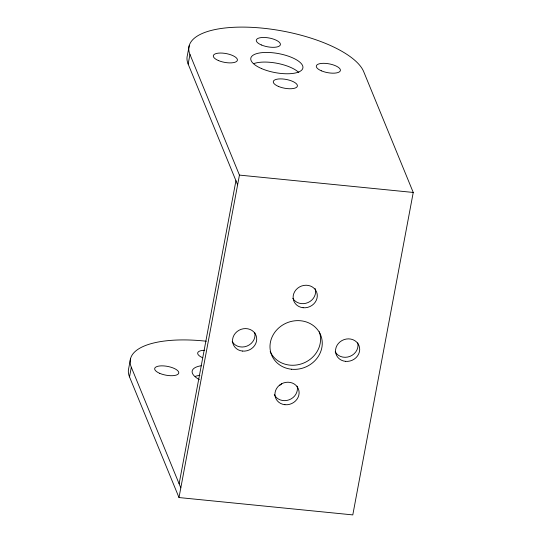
<?xml version="1.0" encoding="UTF-8"?>
<svg xmlns="http://www.w3.org/2000/svg" width="542" height="542" viewBox="0 0 542 542"><rect width="100%" height="100%" fill="white"/><g stroke="black" fill="none" stroke-linecap="round" stroke-linejoin="round"><path stroke-width="0.81" d="M130.568 358.499L128.759 368.133A89.403 32.588 10.6 0 0 129.511 376.886L178.995 497.549L352.795 514.9L413.241 192.451L363.75 71.788A89.403 32.588 10.6 0 0 262.518 28.157A89.403 32.588 10.6 0 0 189.951 54.437L188.149 64.058L237.62 184.802M189.205 45.684L187.397 55.304A89.403 32.588 10.6 0 0 188.149 64.058M129.511 376.886L131.313 367.252A89.403 32.588 10.6 0 1 206.299 341.223M180.818 487.854L179.117 483.803L235.939 180.689M178.995 497.549L239.442 175.1L189.951 54.437M239.442 175.1L413.241 192.451M131.313 367.252L179.117 483.803M315.132 288.507A12.249 11.104 -22.3 0 1 308.025 302.551A12.249 11.104 -22.3 0 1 292.795 298.283M297.151 386.189A12.249 11.104 -22.3 0 1 289.103 399.827A12.249 11.104 -22.3 0 1 274.272 394.617M319.279 331.724A26.49 24.011 -22.3 0 1 303.371 363.174A26.49 24.011 -22.3 0 1 270.167 351.507M357.734 342.835A12.249 11.104 -22.3 0 1 350.064 356.338A12.249 11.104 -22.3 0 1 335.2 351.914M254.74 332.558A12.249 11.104 -22.3 0 1 247.071 346.053A12.249 11.104 -22.3 0 1 232.206 341.629M202.688 357.754A12.249 4.465 10.6 0 1 204.74 350.274M195.201 376.419A26.49 9.654 10.6 0 1 199.856 375.308M199.327 379.63A26.49 9.654 10.6 0 1 201.665 365.667M253.839 63.59A26.49 9.654 10.6 0 1 298.818 72.533M281.725 383.451A12.249 4.465 10.6 0 1 279.523 385.294M321.318 70.799A12.249 4.465 10.6 0 0 340.362 70.643A12.249 4.465 10.6 0 0 323.371 63.319A12.249 4.465 10.6 0 0 321.318 70.799M284.929 404.705A12.249 11.104 -22.3 0 0 298.391 388.912A12.249 11.104 -22.3 0 0 277.768 386.853A12.249 11.104 -22.3 0 0 284.929 404.705M242.518 351.074A12.249 11.104 -22.3 0 0 255.987 335.281A12.249 11.104 -22.3 0 0 235.363 333.222A12.249 11.104 -22.3 0 0 242.518 351.074M261.65 68.617A26.49 9.654 10.6 0 0 302.822 68.272A26.49 9.654 10.6 0 0 266.088 52.439A26.49 9.654 10.6 0 0 261.65 68.617M291.576 369.244A26.49 24.011 -22.3 0 0 320.688 335.105A26.49 24.011 -22.3 0 0 276.095 330.654A26.49 24.011 -22.3 0 0 291.576 369.244M345.511 361.351A12.249 11.104 -22.3 0 0 358.98 345.566A12.249 11.104 -22.3 0 0 338.35 343.506A12.249 11.104 -22.3 0 0 345.511 361.351M303.107 307.727A12.249 11.104 -22.3 0 0 316.575 291.935A12.249 11.104 -22.3 0 0 295.946 289.875A12.249 11.104 -22.3 0 0 303.107 307.727M159.687 373.33A12.249 4.465 10.6 0 0 178.731 373.174A12.249 4.465 10.6 0 0 161.74 365.85A12.249 4.465 10.6 0 0 159.687 373.33M218.324 60.514A12.249 4.465 10.6 0 0 237.369 60.358A12.249 4.465 10.6 0 0 220.377 53.035A12.249 4.465 10.6 0 0 218.324 60.514M278.317 86.374A12.249 4.465 10.6 0 0 297.362 86.212A12.249 4.465 10.6 0 0 280.37 78.888A12.249 4.465 10.6 0 0 278.317 86.374M261.325 44.945A12.249 4.465 10.6 0 0 280.37 44.783A12.249 4.465 10.6 0 0 263.378 37.459A12.249 4.465 10.6 0 0 261.325 44.945"/></g></svg>
